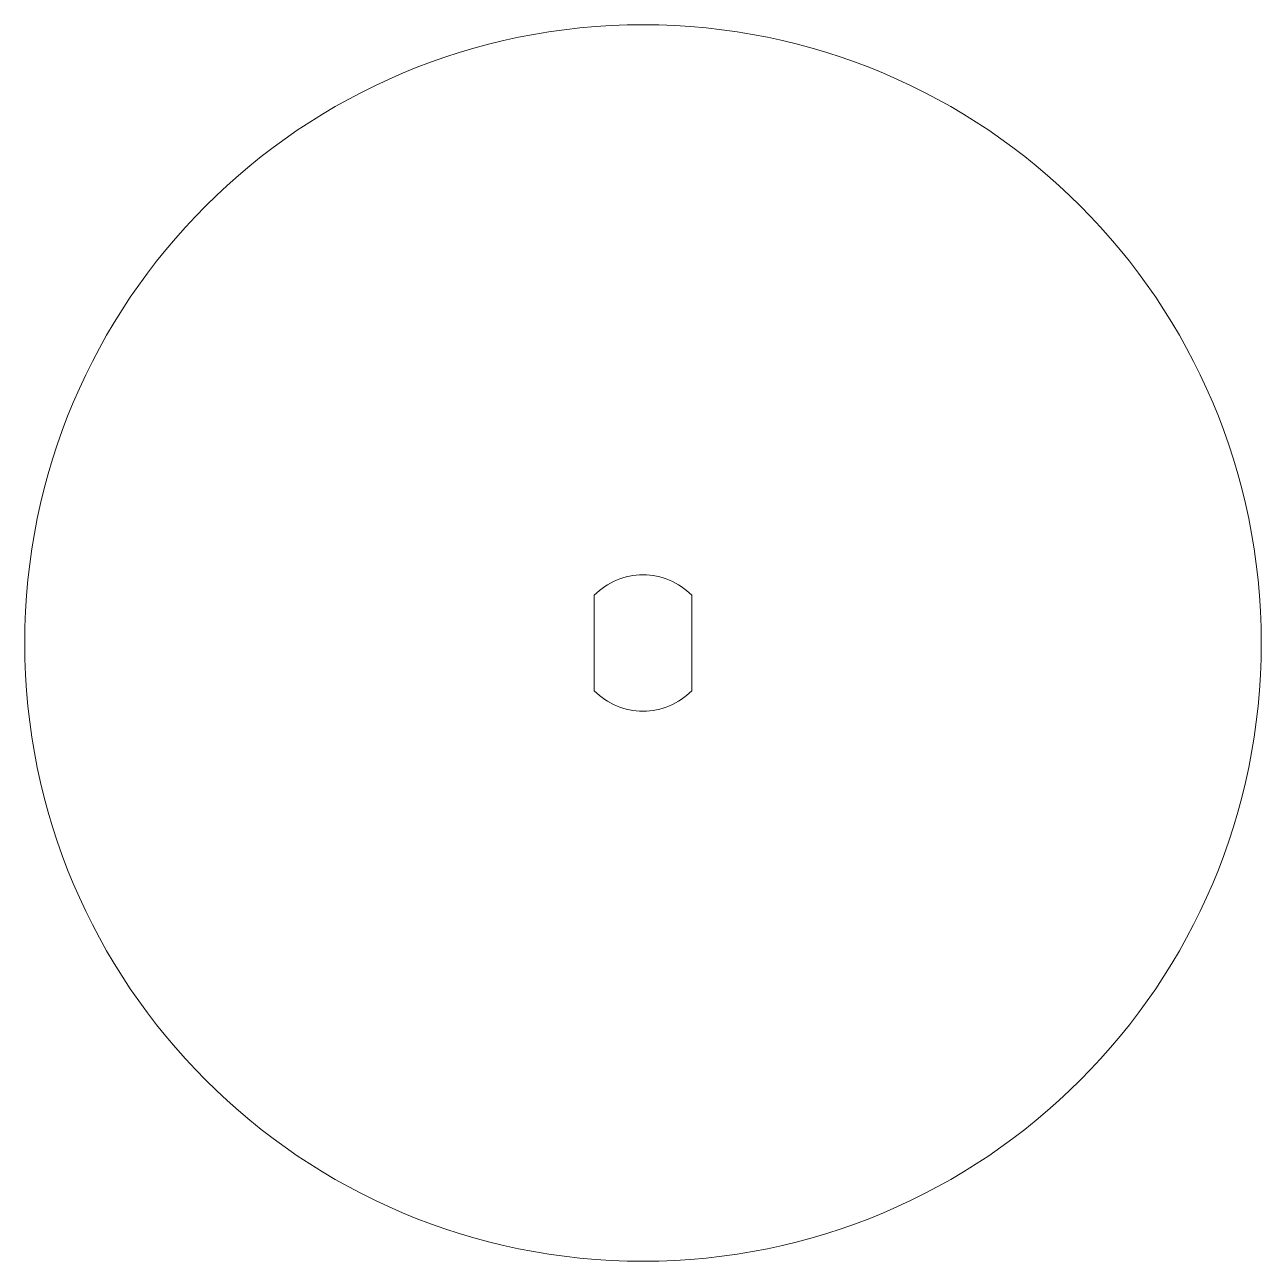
# Model space of a CAD drawing. Header units: millimetres. Extents: x -12.7 to 12.7, y -12.7 to 12.7.
import ezdxf

# ---------------------------------------------------------------- set-up
doc = ezdxf.new("R2010")
doc.units = ezdxf.units.MM

msp = doc.modelspace()

# ---------------------------------------------------------------- linework, layer by layer
at = {"color": 7, "linetype": 'Continuous', "lineweight": 15}
for p, q in [((-1, 0.98), (-1, -0.98)), ((1, -0.98), (1, 0.98))]:
    msp.add_line(p, q, dxfattribs=at)
msp.add_circle((0, 0), 12.7, dxfattribs=at)
for start, end in [(44.4153, 135.5847), (224.4153, 315.5847)]:
    msp.add_arc((0, 0), 1.4, start, end, dxfattribs=at)

doc.saveas('drawing.dxf')
